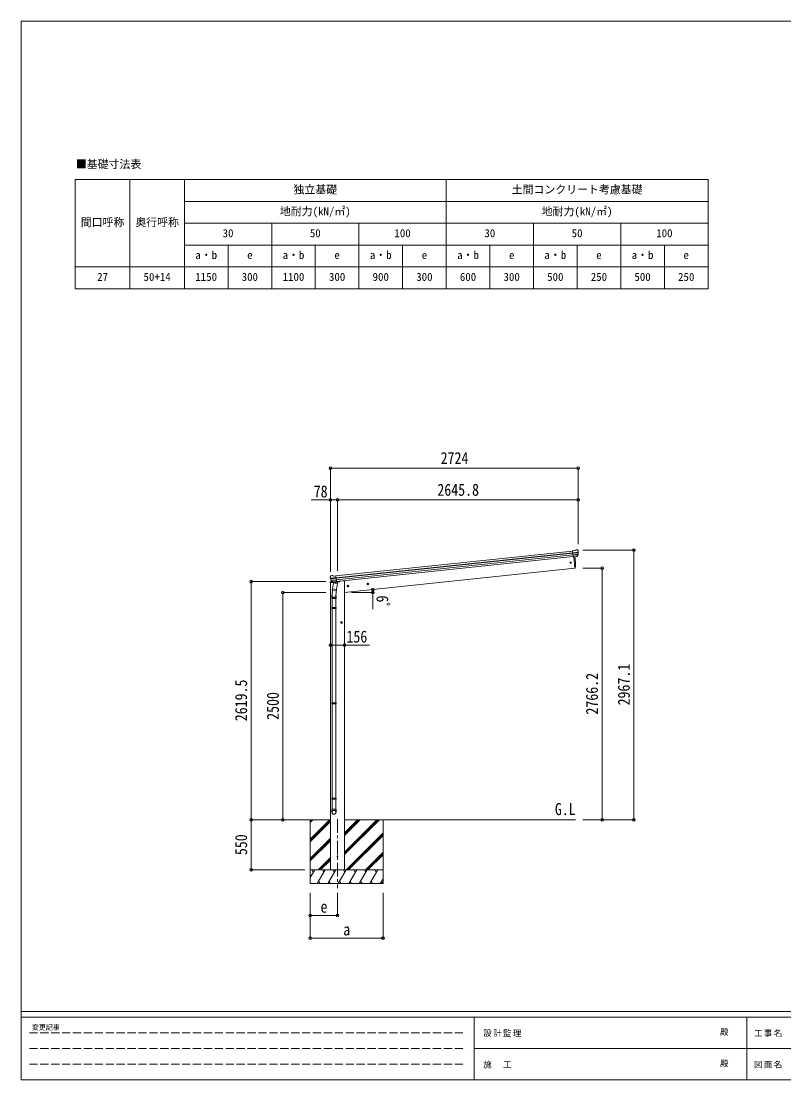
# Model space of a CAD drawing. Units: millimetres at full size, sheet at 1:30; some dimension numbers follow another scale. Extents: x -8432 to 8432, y -5820 to 5820.
# Drawn here: x -8432 to -42, y -5820 to 5820 of the extents above; entities that cross this region are included whole.
import ezdxf
from ezdxf.enums import TextEntityAlignment as Align

# ---------------------------------------------------------------- set-up
doc = ezdxf.new("R2010")
doc.units = ezdxf.units.MM
doc.header["$LTSCALE"] = 30
doc.header["$PDMODE"] = 32
doc.header["$PDSIZE"] = 30
doc.linetypes.add('CHAIN1', pattern=[8, 5, -1, 1, -1])
doc.linetypes.add('DASHED3', pattern=[4, 3, -1])
for name, color, linetype, lineweight in [('0-0_0', 7, 'Continuous', 9), ('0-1_本体', 5, 'CHAIN1', 9), ('0-3_ELV2', 4, 'Continuous', 9), ('0-6_OTH_LINE', 6, 'Continuous', 9), ('0-9_OUTLINE', 7, 'Continuous', 9), ('8-0', 7, 'Continuous', 18), ('F-0_240', 7, 'Continuous', 9)]:
    doc.layers.add(name, color=color, linetype=linetype, lineweight=lineweight)
doc.layers.add('0-7_SHAPE', color=7, linetype='Continuous')
doc.styles.add('ＭＳ ゴシック', font='')
doc.styles.get('ＭＳ ゴシック').set_extended_font_data('MS Gothic')

msp = doc.modelspace()

# ---------------------------------------------------------------- linework, layer by layer
at = {"layer": '0-0_0'}
for p, q in [((-5480.46, -2961.9), (-5029.33, -2961.9)), ((-5251.58, -2961.9), (-5251.58, -3661.9)), ((-5251.58, -3173.13), (-5040.35, -2961.9)), ((-5251.58, -2989.29), (-5224.2, -2961.9)), ((-5251.58, -2975.14), (-5238.34, -2961.9)), ((-5251.58, -3187.27), (-5029.33, -2965.03)), ((-5251.58, -3201.42), (-5029.33, -2979.17)), ((-4873.83, -2961.9), (-2333.88, -2961.9)), ((-4873.83, -3344.17), (-4491.56, -2961.9)), ((-4873.83, -3315.88), (-4519.85, -2961.9)), ((-4873.83, -3330.02), (-4505.71, -2961.9)), ((-4873.83, -3132.03), (-4703.7, -2961.9)), ((-4873.83, -3117.89), (-4717.84, -2961.9)), ((-4873.83, -3103.75), (-4731.98, -2961.9)), ((-4451.58, -2961.9), (-4451.58, -3661.9)), ((-4857.72, -3511.9), (-4451.58, -3105.77)), ((-4843.58, -3511.9), (-4451.58, -3119.91)), ((-4829.43, -3511.9), (-4451.58, -3134.05)), ((-5251.58, -3385.26), (-5029.33, -3163.02)), ((-5251.58, -3399.41), (-5029.33, -3177.16)), ((-5251.58, -3413.55), (-5029.33, -3191.3)), ((-5166.09, -3511.9), (-5029.33, -3375.15)), ((-4645.59, -3511.9), (-4451.58, -3317.9)), ((-4631.44, -3511.9), (-4451.58, -3332.04)), ((-4617.3, -3511.9), (-4451.58, -3346.18)), ((-5151.94, -3511.9), (-5029.33, -3389.29)), ((-5137.8, -3511.9), (-5029.33, -3403.43)), ((-4451.58, -3511.9), (-5251.58, -3511.9)), ((-5251.58, -3595.74), (-5203.18, -3511.9)), ((-5218.18, -3537.88), (-5233.18, -3511.9)), ((-5174.31, -3661.9), (-5087.71, -3511.9)), ((-5102.71, -3537.89), (-5117.71, -3511.9)), ((-5058.84, -3661.9), (-4972.24, -3511.9)), ((-4987.24, -3537.89), (-5002.24, -3511.9)), ((-4943.37, -3661.9), (-4856.77, -3511.9)), ((-4871.77, -3537.89), (-4886.77, -3511.9)), ((-4827.9, -3661.9), (-4741.3, -3511.9)), ((-4756.3, -3537.89), (-4771.3, -3511.9)), ((-4712.43, -3661.9), (-4625.83, -3511.9)), ((-4655.83, -3511.9), (-4640.83, -3537.89)), ((-4596.96, -3661.9), (-4510.36, -3511.9)), ((-4525.36, -3537.89), (-4540.36, -3511.9)), ((-5251.58, -3661.9), (-4451.58, -3661.9)), ((-5159.31, -3635.92), (-5144.31, -3661.9)), ((-5043.84, -3635.92), (-5028.84, -3661.9)), ((-4928.37, -3635.92), (-4913.37, -3661.9)), ((-4812.9, -3635.92), (-4797.9, -3661.9)), ((-4697.43, -3635.93), (-4682.43, -3661.9)), ((-4581.96, -3635.92), (-4566.96, -3661.9)), ((-4481.49, -3661.9), (-4451.58, -3610.09)), ((-4466.49, -3635.92), (-4451.58, -3661.76))]:
    msp.add_line(p, q, dxfattribs=at)
at = {"layer": '0-1_本体'}
msp.add_line((-4951.58, -2952.91), (-4951.58, -3712.12), dxfattribs=at)
at = {"layer": '0-3_ELV2'}
for p, q in [((-2341.36, -1.67), (-2329.76, 5.3)), ((-2328.53, 5.71), (-2315.04, 7.13)), ((-2311.37, 6.04), (-2311.38, 6.05)), ((-2311.37, 6.04), (-2306.19, 1.85)), ((-2304.81, -1.85), (-2305.12, 0)), ((-4969.42, -279.9), (-2367.67, -6.45)), ((-4967.43, -298.79), (-2365.68, -25.34)), ((-4967, -302.97), (-2365.25, -29.52)), ((-4964.91, -322.83), (-2363.16, -49.38)), ((-2361.4, -66.12), (-4963.15, -339.57)), ((-2341.36, -1.67), (-2367.88, -4.46)), ((-2361.09, -69.01), (-2367.88, -4.46)), ((-2365.72, -24.98), (-2305.98, -18.71)), ((-2305.5, -24.57), (-2365.11, -30.84)), ((-2306.34, -41.33), (-2363.37, -47.32)), ((-2307.73, -45.99), (-2362.9, -51.79)), ((-2317.74, -64.22), (-2361.12, -68.78)), ((-2361.09, -69.01), (-2351.15, -67.96)), ((-2354.21, -68.28), (-2340.82, -195.67)), ((-2351.15, -67.96), (-2350.88, -68.03)), ((-2350.88, -68.03), (-2325.55, -65.36)), ((-2325.55, -65.36), (-2325.29, -65.24)), ((-2325.29, -65.24), (-2317.6, -64.44)), ((-2316.29, -62.57), (-2306.84, -44.27)), ((-2315.24, -63), (-2305.12, -44.74)), ((-2340.82, -195.67), (-4874.33, -461.96)), ((-2340.82, -195.67), (-2338.77, -195.39)), ((-5031.58, -347.06), (-5032.47, -353.9)), ((-5031.87, -288.47), (-5031.95, -286.6)), ((-5030.58, -283.71), (-5031.28, -284.57)), ((-5027.08, -279.39), (-5030.58, -283.71)), ((-5012.07, -342.7), (-5028.91, -344.47)), ((-4967.47, -298.44), (-5027.21, -304.72)), ((-5027.08, -279.39), (-5027.08, -279.38)), ((-5026.46, -310.56), (-4966.86, -304.29)), ((-5023.72, -277.56), (-5023.72, -277.56)), ((-5008.95, -346.12), (-5022.65, -330.36)), ((-5022.16, -326.77), (-4965.12, -320.78)), ((-5008.01, -345.48), (-5021.06, -329.54)), ((-5019.83, -331.04), (-4964.65, -325.24)), ((-4998.65, -346.23), (-5006.34, -347.03)), ((-5006.24, -346.8), (-4962.87, -342.24)), ((-5005.49, -347.04), (-5003.93, -346.87)), ((-5003.93, -346.87), (-4966.39, -342.93)), ((-4998.37, -346.29), (-4998.65, -346.23)), ((-4973.04, -343.63), (-4998.37, -346.29)), ((-4996.15, -280.7), (-4969.63, -277.91)), ((-4972.79, -343.51), (-4973.04, -343.63)), ((-4962.84, -342.46), (-4972.79, -343.51)), ((-4962.84, -342.46), (-4969.63, -277.91)), ((-4966.39, -342.93), (-4964.83, -342.76)), ((-4958.72, -346.14), (-4929.46, -343.07)), ((-4924.6, -335.52), (-4925.02, -338.75)), ((-5032.47, -353.9), (-4998.74, -350.35)), ((-5029.33, -3511.9), (-5029.33, -353.56)), ((-4838.4, -383.26), (-4844.47, -387.68)), ((-4844.47, -387.68), (-4843.68, -395.14)), ((-4843.68, -395.14), (-4836.83, -398.19)), ((-4831.54, -386.32), (-4838.4, -383.26)), ((-4619.6, -360.27), (-4625.67, -364.68)), ((-4625.67, -364.68), (-4624.89, -372.14)), ((-4624.89, -372.14), (-4618.03, -375.2)), ((-4612.75, -363.32), (-4619.6, -360.27)), ((-4907.83, -783.95), (-4914.33, -787.7)), ((-4914.33, -787.7), (-4914.33, -795.21)), ((-4914.33, -795.21), (-4907.83, -798.96)), ((-4901.33, -787.7), (-4907.83, -783.95))]:
    msp.add_line(p, q, dxfattribs=at)
for points in [[(-5010.23, -276.14), (-5010.24, -276.14), (-5023.72, -277.56)], [(-4996.15, -280.7), (-5008.95, -276.29), (-5008.95, -276.29)], [(-4873.83, -3511.9), (-4873.83, -332.9), (-4893.83, -332.9), (-4924.68, -336.15)], [(-4836.83, -398.19), (-4830.76, -393.78), (-4831.54, -386.32)], [(-4618.03, -375.2), (-4611.96, -370.79), (-4612.75, -363.32)], [(-4907.83, -798.96), (-4901.33, -795.21), (-4901.33, -787.7)]]:
    msp.add_lwpolyline(points, dxfattribs=at)
for centre, radius in [((-2387.62, -133.12), 6.5), ((-4837.61, -390.73), 8.5), ((-4837.61, -390.73), 7.7), ((-4837.61, -390.73), 6.5), ((-4618.82, -367.73), 8.5), ((-4618.82, -367.73), 7.7), ((-4618.82, -367.73), 6.5), ((-4907.83, -791.46), 8.5), ((-4907.83, -791.46), 7.7), ((-4907.83, -791.46), 6.5), ((-4951.58, -3361.9), 4.5)]:
    msp.add_circle(centre, radius, dxfattribs=at)
for centre, radius, start, end in [((-2328.21, 2.73), 3, 96.02369, 120.97631), ((-2314.52, 2.16), 5, 51.04426, 95.95574), ((-3235.43, -155.47), 900, 357.63919, 5.64987), ((-2317.86, -61.55), 2.99, 285.2717, 331.00739), ((-2498.36, -23.5), 192.44, 1.4271, 6.57578), ((-2309.51, -42.89), 3, 332.69111, 354.20009), ((-2505.7, -22.96), 200.2, 354.20009, 359.53883), ((-2260.71, -16.59), 45.32, 182.67122, 185.64518), ((-2305.32, -25.91), 1.35, 95.1605, 97.91927), ((-2302.71, -24.36), 2.74, 179.02151, 184.43412), ((-2307.74, -43.28), 3, 331, 354.13916), ((-2505.7, -22.96), 202, 354.13916, 6), ((-2339.19, -192.42), 3, 278, 357.63919), ((-4830.97, -267.36), 202, 186, 197.86084), ((-5028.6, -347.46), 3, 96, 172.5), ((-4838.04, -269.41), 192.44, 185.42422, 190.5729), ((-5071.93, -312.06), 45.32, 6.35482, 9.32878), ((-5023.2, -282.53), 5, 96.04426, 140.95574), ((-5029.24, -310.92), 2.74, 7.56588, 12.97849), ((-5026.36, -311.91), 1.35, 94.08073, 96.8395), ((-4830.97, -267.36), 200.2, 192.46117, 197.79991), ((-5020.38, -328.39), 3, 197.86084, 221), ((-5018.73, -327.64), 3, 197.79991, 219.30889), ((-5009.92, -279.13), 3, 71.02369, 95.97631), ((-5006.69, -344.15), 2.99, 220.99261, 266.7283), ((-5005.55, -346.54), 0.5, 240.73754, 276), ((-4964.88, -342.27), 0.5, 276, 311.26246), ((-4929.98, -338.1), 5, 276, 352.5)]:
    msp.add_arc(centre, radius, start, end, dxfattribs=at)
for centre, major_axis, ratio, start_param, end_param in [((-2307.07, -1.45), (-0.87, 5.91), 0.020485, 0.67143203, 1.56913061), ((-2312.46, 3.06), (5.88, -1.31), 0.24881, 0.46058498, 0.46410383), ((-2308.08, -0.48), (-2.34, 1.9), 0.995767, 3.98597162, 4.71238898), ((-2318.05, -61.24), (-0.11, 3), 0.642905, 3.24593831, 4.20392797), ((-2317.92, -61.45), (1.66, -2.51), 0.997631, 5.80419048, 5.89294842), ((-2317.99, -61.34), (3.53, -2.11), 0.650902, 5.25614477, 5.32895537), ((-2315.62, -60.99), (1.08, 3.13), 0.040856, 2.11350352, 2.14162489), ((-2503.39, -44.91), (-20.92, 199.05), 0.994373, 4.71137894, 4.7277536), ((-5028.94, -286.46), (1.9, 2.34), 0.995767, 1.57079633, 2.29721369), ((-5025.4, -282.08), (-5.48, -2.51), 0.24881, 5.81908147, 5.82260033), ((-5029.74, -287.62), (-0.38, 5.97), 0.020485, 4.7140547, 5.61175327), ((-4828.67, -289.31), (-20.92, 199.05), 0.994373, 1.55543171, 1.57180637), ((-5008.99, -344.07), (-1.71, 2.84), 0.040856, 4.14156042, 4.16968179), ((-5006.56, -343.82), (-0.51, 2.96), 0.642905, 2.07925734, 3.03724699), ((-5006.6, -343.92), (-3.02, -2.79), 0.650902, 0.95422993, 1.02704053), ((-5006.65, -344.04), (-1.1, -2.8), 0.997631, 0.39023689, 0.47899483), ((-4828.67, -289.31), (-20.92, 199.05), 0.994373, 4.71137894, 4.7277536)]:
    msp.add_ellipse(centre, major_axis=major_axis, ratio=ratio, start_param=start_param, end_param=end_param, dxfattribs=at)
at = {"layer": '0-6_OTH_LINE'}
for p, q in [((-5029.33, 905.15), (-5029.33, -235.93)), ((-5029.33, 905.15), (-2305.78, 905.15)), ((-2305.78, 905.15), (-2305.78, 67.97)), ((-5029.33, 556.15), (-5029.33, 67.97)), ((-2305.78, 556.15), (-4951.58, 556.15)), ((-4951.58, 556.15), (-4951.58, -227.76)), ((-2305.78, 556.15), (-2305.78, 67.97)), ((-1691.08, 5.15), (-2254.95, 5.15)), ((-1691.08, 5.15), (-1691.08, -2961.9)), ((-2042.08, -195.67), (-2254.95, -195.67)), ((-2042.08, -195.67), (-2042.08, -2961.9)), ((-5901.58, -2961.9), (-5901.58, -342.42)), ((-5901.58, -342.42), (-5079.83, -342.42)), ((-5552.58, -2961.9), (-5552.58, -461.9)), ((-5552.58, -461.9), (-5079.83, -461.9)), ((-4873.83, -1041.46), (-5029.33, -1041.46)), ((-5901.58, -2961.9), (-5311.19, -2961.9)), ((-5901.58, -3511.9), (-5901.58, -2961.9)), ((-5552.58, -2961.9), (-5311.19, -2961.9)), ((-2042.08, -2961.9), (-2254.95, -2961.9)), ((-1691.08, -2961.9), (-2254.95, -2961.9)), ((-5901.58, -3511.9), (-5311.19, -3511.9)), ((-5251.58, -4261.9), (-5251.58, -3762.9)), ((-5251.58, -4011.9), (-5251.58, -3762.9)), ((-4951.58, -4011.9), (-4951.58, -3762.9)), ((-4451.58, -4261.9), (-4451.58, -3762.9)), ((-5251.58, -4011.9), (-4951.58, -4011.9)), ((-5251.58, -4261.9), (-4451.58, -4261.9))]:
    msp.add_line(p, q, dxfattribs=at)
at = {"layer": '0-6_OTH_LINE', "lineweight": 18}
for p, q in [((-4562.17, -461.96), (-4799.96, -461.96)), ((-4562.17, -461.96), (-4562.17, -643.46)), ((-4873.83, -1041.46), (-4601.78, -1041.46))]:
    msp.add_line(p, q, dxfattribs=at)
at = {"layer": '0-6_OTH_LINE'}
msp.add_lwpolyline([(-4951.58, 556.15), (-5029.33, 556.15), (-5242.85, 556.15)], dxfattribs=at)
msp.add_arc((-4799.96, -461.96), 237.79, 0, 7.8733, dxfattribs=at)
for p in [(-5029.33, 905.15), (-2305.78, 905.15), (-5029.33, 556.15), (-4951.58, 556.15), (-2305.78, 556.15), (-1691.08, 5.15), (-2042.08, -195.67), (-5901.58, -342.42), (-5552.58, -461.9), (-4564.42, -429.38), (-4562.17, -461.96), (-5029.33, -1041.46), (-4873.83, -1041.46), (-5901.58, -2961.9), (-5552.58, -2961.9), (-2042.08, -2961.9), (-1691.08, -2961.9), (-5901.58, -3511.9), (-5251.58, -4011.9), (-4951.58, -4011.9), (-5251.58, -4261.9), (-4451.58, -4261.9)]:
    msp.add_point(p, dxfattribs=at)
at = {"layer": '0-9_OUTLINE'}
for p, q in [((-5005.49, -347.04), (-4964.83, -342.76)), ((-5002.14, -347.34), (-5002.29, -348.07)), ((-5001.67, -349.2), (-4976.92, -358.95)), ((-4972.53, -343.96), (-4975.45, -358.31)), ((-4963.01, -340.88), (-4962.08, -341.07)), ((-4962.08, -341.07), (-4950.88, -357.99)), ((-5006.46, -436.34), (-5012.02, -492.07)), ((-5011.35, -433.3), (-5008.86, -421.06)), ((-5011.13, -434.7), (-5011.13, -434.7)), ((-5009.8, -435.66), (-4968.84, -444)), ((-4995.51, -355.4), (-5008.87, -421.06)), ((-4963.99, -430.19), (-5008.87, -421.06)), ((-4950.63, -364.53), (-4995.51, -355.4)), ((-4993.34, -352.48), (-4993.99, -355.71)), ((-4963.55, -428.05), (-4970.21, -495.79)), ((-4964, -430.18), (-4966.54, -442.66)), ((-4963.99, -430.19), (-4950.63, -364.53)), ((-4950.88, -357.99), (-4952.15, -364.22)), ((-5014.17, -529.23), (-5014.17, -494.88)), ((-4968.17, -529.23), (-5014.17, -529.23)), ((-5012.17, -529.23), (-5012.17, -625.97)), ((-4970.17, -529.23), (-4970.17, -625.97)), ((-4968.17, -494.57), (-4968.17, -529.23)), ((-5014.17, -627.97), (-5013.17, -625.97)), ((-4968.17, -627.97), (-5014.17, -627.97)), ((-4968.17, -635.97), (-5014.17, -635.97)), ((-4969.17, -625.97), (-5013.17, -625.97)), ((-4969.17, -637.97), (-5013.17, -637.97)), ((-5012.17, -637.97), (-5012.17, -1674.16)), ((-4970.17, -637.97), (-4970.17, -1674.16)), ((-4968.17, -627.97), (-4969.17, -625.97)), ((-4968.17, -635.97), (-4969.17, -637.97)), ((-4968.17, -627.97), (-4968.17, -635.97)), ((-5014.17, -1676.16), (-5013.17, -1674.16)), ((-4968.17, -1676.16), (-5014.17, -1676.16)), ((-4968.17, -1684.16), (-5014.17, -1684.16)), ((-4969.17, -1674.16), (-5013.17, -1674.16)), ((-4969.17, -1686.16), (-5013.17, -1686.16)), ((-5012.17, -1686.16), (-5012.17, -2722.35)), ((-4970.17, -1686.16), (-4970.17, -2722.35)), ((-4968.17, -1676.16), (-4969.17, -1674.16)), ((-4968.17, -1684.16), (-4969.17, -1686.16)), ((-4968.17, -1676.16), (-4968.17, -1684.16)), ((-5014.17, -2724.35), (-5013.17, -2722.35)), ((-4968.17, -2724.35), (-5014.17, -2724.35)), ((-4968.17, -2732.35), (-5014.17, -2732.35)), ((-4969.17, -2722.35), (-5013.17, -2722.35)), ((-4969.17, -2734.35), (-5013.17, -2734.35)), ((-5012.17, -2734.35), (-5012.17, -2844.35)), ((-4970.17, -2734.35), (-4970.17, -2844.35)), ((-4968.17, -2724.35), (-4969.17, -2722.35)), ((-4968.17, -2732.35), (-4969.17, -2734.35)), ((-4968.17, -2724.35), (-4968.17, -2732.35)), ((-5014.17, -2878.49), (-5014.17, -2844.35)), ((-4968.17, -2844.35), (-5014.17, -2844.35)), ((-4968.17, -2878.49), (-4968.17, -2844.35))]:
    msp.add_line(p, q, dxfattribs=at)
for points in [[(-5014.17, -627.97), (-5014.17, -635.97), (-5013.17, -637.97)], [(-5014.17, -1676.16), (-5014.17, -1684.16), (-5013.17, -1686.16)], [(-5014.17, -2724.35), (-5014.17, -2732.35), (-5013.17, -2734.35)]]:
    msp.add_lwpolyline(points, dxfattribs=at)
for centre, radius, start, end in [((-5005.55, -346.54), 0.5, 240.73754, 276), ((-5002.63, -347.24), 0.5, 348.5, 96), ((-5001.31, -348.27), 1, 168.5, 248.5), ((-4971.95, -344.12), 0.604, 93.09842, 164.70595), ((-4964.88, -342.27), 0.5, 276, 311.26246), ((-5009.45, -433.73), 1.95, 167.54017, 209.97766), ((-5009.4, -433.7), 2, 209.90962, 258.5), ((-4976.44, -358.03), 1.03, 242.53897, 344.46569), ((-4968.44, -442.04), 2, 258.5, 341.96843), ((-4984.17, -494.88), 30, 177.45142, 180)]:
    msp.add_arc(centre, radius, start, end, dxfattribs=at)
for centre, major_axis, ratio, start_param, end_param in [((-4991.17, -494.57), (23, 0), 0.996195, 2.62193603, 6.60747969), ((-4991.17, -494.57), (21, 0), 0.996195, 3.02154981, 6.2247991), ((-4991.17, -2876.75), (-23, 0), 0.996195, 3.14159265, 6.28318531), ((-4991.17, -2878.49), (-23, 0), 0.996195, 3.14159265, 6.28318531), ((-4991.17, -2878.49), (0, -23.43), 0.981806, 4.71238898, 7.85398163)]:
    msp.add_ellipse(centre, major_axis=major_axis, ratio=ratio, start_param=start_param, end_param=end_param, dxfattribs=at)
msp.add_ellipse((-4991.17, -2878.49), major_axis=(21, 0), ratio=0.996195, dxfattribs=at)
at = {"layer": '8-0'}
for p, q in [((-7836.24, 4078.22), (-876.24, 4078.22)), ((-7836.24, 4078.22), (-7836.24, 2878.22)), ((-7236.24, 4078.22), (-7236.24, 2878.22)), ((-6636.24, 4078.22), (-6636.24, 2878.22)), ((-3756.24, 4078.22), (-3756.24, 2878.22)), ((-876.24, 4078.22), (-876.24, 2878.22)), ((-6636.24, 3838.22), (-876.24, 3838.22)), ((-6636.24, 3598.22), (-876.24, 3598.22)), ((-5676.24, 3598.22), (-5676.24, 2878.22)), ((-4716.24, 3598.22), (-4716.24, 2878.22)), ((-2796.24, 3598.22), (-2796.24, 2878.22)), ((-1836.24, 3598.22), (-1836.24, 2878.22)), ((-6636.24, 3358.22), (-876.24, 3358.22)), ((-6156.24, 3358.22), (-6156.24, 2878.22)), ((-5196.24, 3358.22), (-5196.24, 2878.22)), ((-4236.24, 3358.22), (-4236.24, 2878.22)), ((-3276.24, 3358.22), (-3276.24, 2878.22)), ((-2316.24, 3358.22), (-2316.24, 2878.22)), ((-1356.24, 3358.22), (-1356.24, 2878.22)), ((-7836.24, 3118.22), (-876.24, 3118.22)), ((-7836.24, 2878.22), (-876.24, 2878.22))]:
    msp.add_line(p, q, dxfattribs=at)
at = {"layer": 'F-0_240', "color": 5}
for p, q in [((-8432.06, 5820), (-8432.06, -5820)), ((-8432.06, 5820), (8007.94, 5820)), ((-8432.06, -5070), (8007.94, -5070)), ((-8432.06, -5130), (5341.19, -5130)), ((-3448.82, -5130), (-3448.82, -5820)), ((-448.82, -5130), (-448.82, -5820)), ((-3448.82, -5475), (2701.18, -5475)), ((-8432.06, -5820), (8007.94, -5820))]:
    msp.add_line(p, q, dxfattribs=at)
at = {"layer": 'F-0_240', "color": 4, "linetype": 'DASHED3'}
for p, q in [((-8342.06, -5302.5), (-3538.82, -5302.5)), ((-8342.06, -5475), (-3538.82, -5475)), ((-8342.06, -5647.5), (-3538.82, -5647.5))]:
    msp.add_line(p, q, dxfattribs=at)

# ---------------------------------------------------------------- texts
at = {"layer": '0-6_OTH_LINE', "color": 7, "style": 'ＭＳ ゴシック', "width": 0.85}
for s, p in [('2724', (-3817.55, 911.15)), ('78', (-5213.71, 543.87)), ('2645.8', (-3853.68, 562.15)), ('156', (-4853.65, -1052.22)), ('e', (-5139.08, -4021.9)), ('a', (-4889.08, -4271.9))]:
    msp.add_text(s, height=132, dxfattribs=at).set_placement(p, align=Align.BOTTOM_LEFT)
for s, rotation, p in [('6ﾟ', 270, (-4562.63, -493.48)), ('2967.1', 90, (-1697.08, -1703.38)), ('2766.2', 90, (-2048.08, -1803.79)), ('2619.5', 90, (-5907.58, -1877.16)), ('2500', 90, (-5558.58, -1861.9)), ('550', 90, (-5907.58, -3349.4))]:
    msp.add_text(s, height=132, rotation=rotation, dxfattribs=at).set_placement(p, align=Align.BOTTOM_LEFT)
at = {"layer": '0-7_SHAPE', "style": 'ＭＳ ゴシック', "width": 0.85}
msp.add_text('G.L', height=132, dxfattribs=at).set_placement((-2560.84, -2949.1), align=Align.BOTTOM_LEFT)
at = {"layer": '8-0', "style": 'ＭＳ ゴシック'}
for s, p in [('■基礎寸法表', (-7830.49, 4176.72)), ('独立基礎', (-5436.24, 3898.22)), ('土間コンクリート考慮基礎', (-3036.24, 3898.22)), ('地耐力(kN/㎡)', (-5586.24, 3658.22)), ('地耐力(kN/㎡)', (-2706.24, 3658.22)), ('間口呼称', (-7776.24, 3538.22)), ('奥行呼称', (-7176.24, 3538.22)), ('30', (-6216.24, 3418.22)), ('50', (-5256.24, 3418.22)), ('100', (-4326.24, 3418.22)), ('30', (-3336.24, 3418.22)), ('50', (-2376.24, 3418.22)), ('100', (-1446.24, 3418.22)), ('a・b', (-6516.24, 3178.22)), ('e', (-5946.24, 3178.22)), ('a・b', (-5556.24, 3178.22)), ('e', (-4986.24, 3178.22)), ('a・b', (-4596.24, 3178.22)), ('e', (-4026.24, 3178.22)), ('a・b', (-3636.24, 3178.22)), ('e', (-3066.24, 3178.22)), ('a・b', (-2676.24, 3178.22)), ('e', (-2106.24, 3178.22)), ('a・b', (-1716.24, 3178.22)), ('e', (-1146.24, 3178.22)), ('27', (-7596.24, 2938.22)), ('50+14', (-7086.24, 2938.22)), ('1150', (-6516.24, 2938.22)), ('300', (-6006.24, 2938.22)), ('1100', (-5556.24, 2938.22)), ('300', (-5046.24, 2938.22)), ('900', (-4566.24, 2938.22)), ('300', (-4086.24, 2938.22)), ('600', (-3606.24, 2938.22)), ('300', (-3126.24, 2938.22)), ('500', (-2646.24, 2938.22)), ('250', (-2166.24, 2938.22)), ('500', (-1686.24, 2938.22)), ('250', (-1206.24, 2938.22))]:
    msp.add_text(s, height=87.98, dxfattribs=at).set_placement(p, align=Align.BOTTOM_LEFT)
at = {"layer": 'F-0_240', "style": 'ＭＳ ゴシック'}
for s, height, p in [('変更記事', 54.99, (-8314.83, -5287.5)), ('殿', 65.98, (-744.53, -5347.5)), ('殿', 65.98, (-744.53, -5692.5))]:
    msp.add_text(s, height=height, dxfattribs=at).set_placement(p, align=Align.BOTTOM_LEFT)
at = {"layer": 'F-0_240', "char_height": 65.98, "attachment_point": 7, "style": 'ＭＳ ゴシック'}
for s, insert in [('\\T1.17;設計監理', (-3347.49, -5347.5)), ('\\T1.17;工事名', (-369.71, -5347.5)), ('\\T1.17;施\u3000工', (-3347.49, -5692.5)), ('\\T1.17;図面名', (-369.71, -5692.5))]:
    msp.add_mtext(s, dxfattribs=dict(at, insert=insert))

doc.saveas('drawing.dxf')
